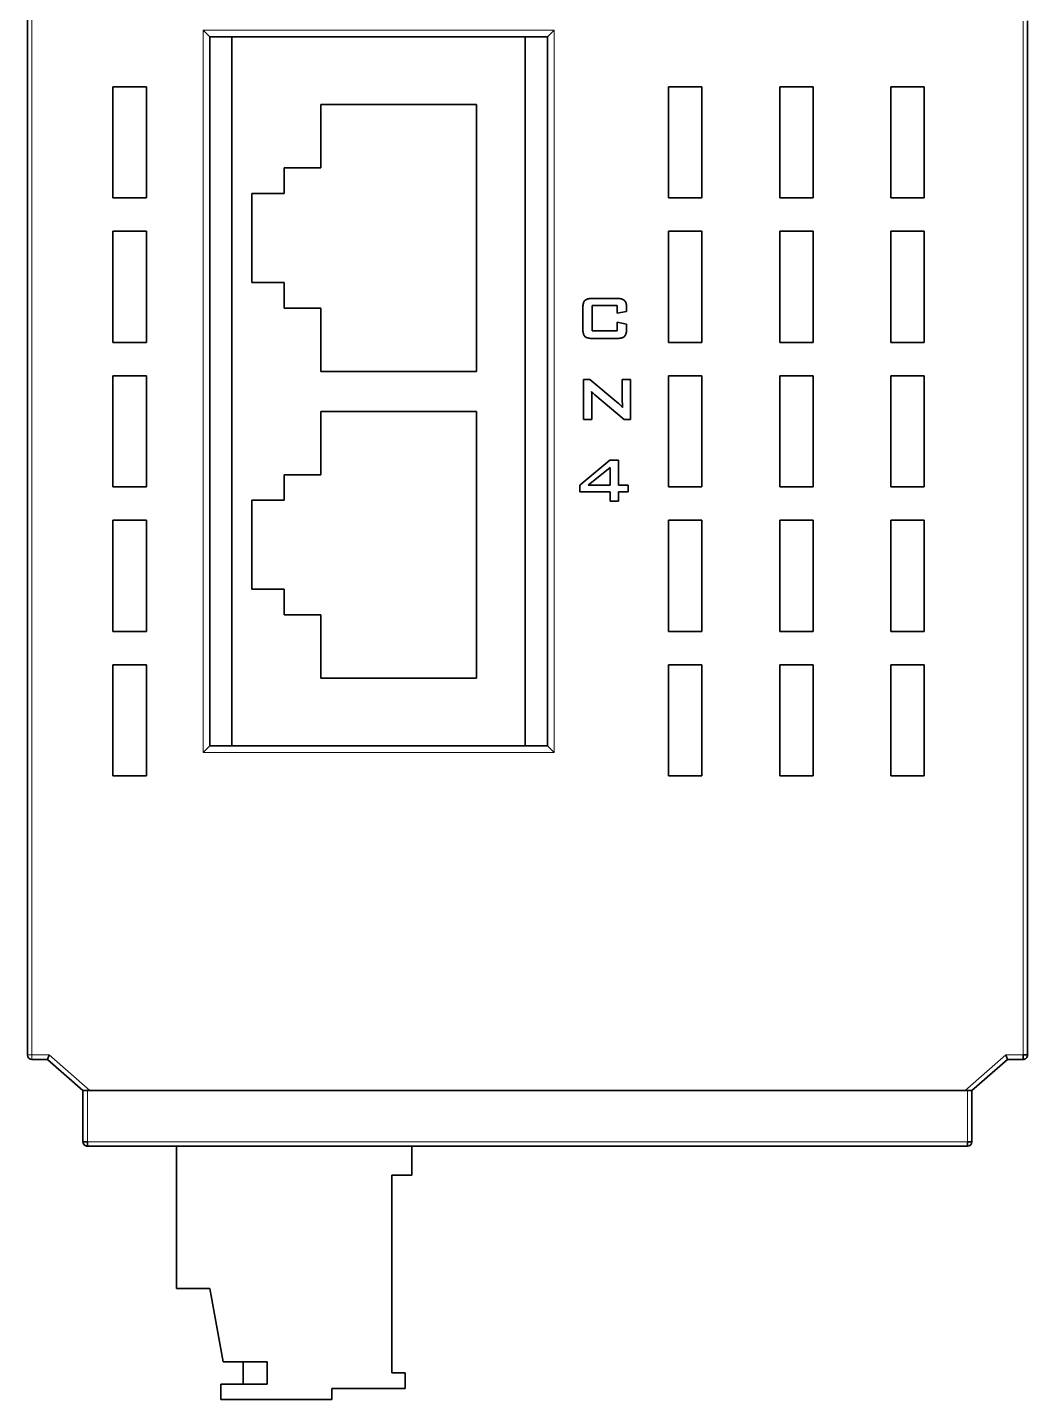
# Model space of a CAD drawing. Extents: x -45 to 645, y -160 to 467.
# Drawn here: x 187.3 to 232.3, y -160.1 to -98.4 of the extents above; entities that cross this region are included whole.
import ezdxf

# ---------------------------------------------------------------- set-up
doc = ezdxf.new("R2010")
doc.units = 0

msp = doc.modelspace()

# ---------------------------------------------------------------- linework, layer by layer
at = {"color": 7, "lineweight": 35}
for p, q in [((187.259, -144.593), (187.259, 10.968)), ((232.259, -144.593), (232.259, -98.083)), ((195.459, -130.693), (195.459, -98.793)), ((196.459, -98.793), (196.459, -130.693)), ((209.659, -98.793), (209.659, -130.693)), ((210.659, -98.793), (210.659, -130.693)), ((229.559, -146.193), (189.959, -146.193)), ((190.063, -146.193), (229.456, -146.193)), ((189.959, -148.693), (229.559, -148.693))]:
    msp.add_line(p, q, dxfattribs=at)
at = {"color": 7, "lineweight": 13}
for p, q in [((187.459, -144.593), (187.459, 10.966)), ((232.059, -144.593), (232.059, -98.086)), ((195.159, -130.993), (195.159, -98.493)), ((210.959, -98.493), (210.959, -130.993)), ((189.959, -148.493), (229.559, -148.493))]:
    msp.add_line(p, q, dxfattribs=at)
at = {"color": 7, "lineweight": 13, "ltscale": 0.395}
for p, q in [((195.159, -98.493), (210.959, -98.493)), ((210.959, -130.993), (195.159, -130.993))]:
    msp.add_line(p, q, dxfattribs=at)
at = {"color": 7, "lineweight": 35, "ltscale": 0.010607}
for p, q in [((195.459, -98.793), (195.159, -98.493)), ((210.659, -98.793), (210.959, -98.493)), ((195.159, -130.993), (195.459, -130.693)), ((210.659, -130.693), (210.959, -130.993))]:
    msp.add_line(p, q, dxfattribs=at)
at = {"color": 7, "lineweight": 35, "ltscale": 0.38}
for p, q in [((195.459, -98.793), (210.659, -98.793)), ((195.459, -130.693), (210.659, -130.693))]:
    msp.add_line(p, q, dxfattribs=at)
at = {"color": 7, "lineweight": 35, "ltscale": 0.125}
for p, q in [((191.109, -106.043), (191.109, -101.043)), ((192.609, -101.043), (192.609, -106.043)), ((216.109, -106.043), (216.109, -101.043)), ((217.609, -101.043), (217.609, -106.043)), ((221.109, -106.043), (221.109, -101.043)), ((222.609, -101.043), (222.609, -106.043)), ((226.109, -106.043), (226.109, -101.043)), ((227.609, -101.043), (227.609, -106.043)), ((191.109, -112.543), (191.109, -107.543)), ((192.609, -107.543), (192.609, -112.543)), ((216.109, -112.543), (216.109, -107.543)), ((217.609, -107.543), (217.609, -112.543)), ((221.109, -112.543), (221.109, -107.543)), ((222.609, -107.543), (222.609, -112.543)), ((226.109, -112.543), (226.109, -107.543)), ((227.609, -107.543), (227.609, -112.543)), ((191.109, -119.043), (191.109, -114.043)), ((192.609, -114.043), (192.609, -119.043)), ((216.109, -119.043), (216.109, -114.043)), ((217.609, -114.043), (217.609, -119.043)), ((221.109, -119.043), (221.109, -114.043)), ((222.609, -114.043), (222.609, -119.043)), ((226.109, -119.043), (226.109, -114.043)), ((227.609, -114.043), (227.609, -119.043)), ((191.109, -125.543), (191.109, -120.543)), ((192.609, -120.543), (192.609, -125.543)), ((216.109, -125.543), (216.109, -120.543)), ((217.609, -120.543), (217.609, -125.543)), ((221.109, -125.543), (221.109, -120.543)), ((222.609, -120.543), (222.609, -125.543)), ((226.109, -125.543), (226.109, -120.543)), ((227.609, -120.543), (227.609, -125.543)), ((191.109, -132.043), (191.109, -127.043)), ((192.609, -127.043), (192.609, -132.043)), ((216.109, -132.043), (216.109, -127.043)), ((217.609, -127.043), (217.609, -132.043)), ((221.109, -132.043), (221.109, -127.043)), ((222.609, -127.043), (222.609, -132.043)), ((226.109, -132.043), (226.109, -127.043)), ((227.609, -127.043), (227.609, -132.043)), ((200.959, -160.093), (195.959, -160.093))]:
    msp.add_line(p, q, dxfattribs=at)
at = {"color": 7, "lineweight": 35, "ltscale": 0.0375}
for p, q in [((191.109, -101.043), (192.609, -101.043)), ((216.109, -101.043), (217.609, -101.043)), ((221.109, -101.043), (222.609, -101.043)), ((226.109, -101.043), (227.609, -101.043)), ((192.609, -106.043), (191.109, -106.043)), ((217.609, -106.043), (216.109, -106.043)), ((222.609, -106.043), (221.109, -106.043)), ((227.609, -106.043), (226.109, -106.043)), ((191.109, -107.543), (192.609, -107.543)), ((216.109, -107.543), (217.609, -107.543)), ((221.109, -107.543), (222.609, -107.543)), ((226.109, -107.543), (227.609, -107.543)), ((192.609, -112.543), (191.109, -112.543)), ((217.609, -112.543), (216.109, -112.543)), ((222.609, -112.543), (221.109, -112.543)), ((227.609, -112.543), (226.109, -112.543)), ((191.109, -114.043), (192.609, -114.043)), ((216.109, -114.043), (217.609, -114.043)), ((221.109, -114.043), (222.609, -114.043)), ((226.109, -114.043), (227.609, -114.043)), ((192.609, -119.043), (191.109, -119.043)), ((217.609, -119.043), (216.109, -119.043)), ((222.609, -119.043), (221.109, -119.043)), ((227.609, -119.043), (226.109, -119.043)), ((191.109, -120.543), (192.609, -120.543)), ((216.109, -120.543), (217.609, -120.543)), ((221.109, -120.543), (222.609, -120.543)), ((226.109, -120.543), (227.609, -120.543)), ((192.609, -125.543), (191.109, -125.543)), ((217.609, -125.543), (216.109, -125.543)), ((222.609, -125.543), (221.109, -125.543)), ((227.609, -125.543), (226.109, -125.543)), ((191.109, -127.043), (192.609, -127.043)), ((216.109, -127.043), (217.609, -127.043)), ((221.109, -127.043), (222.609, -127.043)), ((226.109, -127.043), (227.609, -127.043)), ((192.609, -132.043), (191.109, -132.043)), ((217.609, -132.043), (216.109, -132.043)), ((222.609, -132.043), (221.109, -132.043)), ((227.609, -132.043), (226.109, -132.043)), ((195.459, -155.093), (193.959, -155.093))]:
    msp.add_line(p, q, dxfattribs=at)
at = {"color": 7, "lineweight": 35, "ltscale": 0.07125}
for p, q in [((200.459, -104.693), (200.459, -101.843)), ((200.459, -113.843), (200.459, -110.993)), ((200.459, -118.493), (200.459, -115.643)), ((200.459, -127.643), (200.459, -124.793))]:
    msp.add_line(p, q, dxfattribs=at)
at = {"color": 7, "lineweight": 35, "ltscale": 0.175}
for p, q in [((200.459, -101.843), (207.459, -101.843)), ((207.459, -113.843), (200.459, -113.843)), ((200.459, -115.643), (207.459, -115.643)), ((207.459, -127.643), (200.459, -127.643))]:
    msp.add_line(p, q, dxfattribs=at)
at = {"color": 7, "lineweight": 35, "ltscale": 0.3}
for p, q in [((207.459, -101.843), (207.459, -113.843)), ((207.459, -115.643), (207.459, -127.643))]:
    msp.add_line(p, q, dxfattribs=at)
at = {"color": 7, "lineweight": 35, "ltscale": 0.02875}
for p, q in [((198.809, -105.843), (198.809, -104.693)), ((198.809, -110.993), (198.809, -109.843)), ((198.809, -119.643), (198.809, -118.493)), ((198.809, -124.793), (198.809, -123.643))]:
    msp.add_line(p, q, dxfattribs=at)
at = {"color": 7, "lineweight": 35, "ltscale": 0.04125}
for p, q in [((198.809, -104.693), (200.459, -104.693)), ((200.459, -110.993), (198.809, -110.993)), ((198.809, -118.493), (200.459, -118.493)), ((200.459, -124.793), (198.809, -124.793))]:
    msp.add_line(p, q, dxfattribs=at)
at = {"color": 7, "lineweight": 35, "ltscale": 0.1}
for p, q in [((197.359, -109.843), (197.359, -105.843)), ((197.359, -123.643), (197.359, -119.643))]:
    msp.add_line(p, q, dxfattribs=at)
at = {"color": 7, "lineweight": 35, "ltscale": 0.03625}
for p, q in [((197.359, -105.843), (198.809, -105.843)), ((198.809, -109.843), (197.359, -109.843)), ((197.359, -119.643), (198.809, -119.643)), ((198.809, -123.643), (197.359, -123.643))]:
    msp.add_line(p, q, dxfattribs=at)
at = {"color": 7, "lineweight": 35, "ltscale": 0.001188}
for p, q in [((212.249, -110.987), (212.25, -110.939)), ((214.215, -110.939), (214.216, -110.987))]:
    msp.add_line(p, q, dxfattribs=at)
at = {"color": 7, "lineweight": 35, "ltscale": 0.023713}
msp.add_line((212.249, -111.935), (212.249, -110.987), dxfattribs=at)
at = {"color": 7, "lineweight": 35, "ltscale": 0.001112}
for p, q in [((212.25, -110.939), (212.253, -110.895)), ((214.212, -110.895), (214.215, -110.939))]:
    msp.add_line(p, q, dxfattribs=at)
at = {"color": 7, "lineweight": 35, "ltscale": 0.001039}
for p, q in [((212.253, -110.895), (212.258, -110.854)), ((214.208, -110.854), (214.212, -110.895))]:
    msp.add_line(p, q, dxfattribs=at)
at = {"color": 7, "lineweight": 35, "ltscale": 0.000968}
for p, q in [((212.258, -110.854), (212.264, -110.816)), ((214.201, -110.816), (214.208, -110.854))]:
    msp.add_line(p, q, dxfattribs=at)
at = {"color": 7, "lineweight": 35, "ltscale": 0.000902}
for p, q in [((212.264, -110.816), (212.272, -110.78)), ((214.193, -110.78), (214.201, -110.816))]:
    msp.add_line(p, q, dxfattribs=at)
at = {"color": 7, "lineweight": 35, "ltscale": 0.000839}
msp.add_line((212.272, -110.78), (212.282, -110.748), dxfattribs=at)
at = {"color": 7, "lineweight": 35, "ltscale": 0.000782}
for p, q in [((212.282, -110.748), (212.294, -110.72)), ((212.294, -112.204), (212.282, -112.175))]:
    msp.add_line(p, q, dxfattribs=at)
at = {"color": 7, "lineweight": 35, "ltscale": 0.000731}
msp.add_line((212.294, -110.72), (212.308, -110.694), dxfattribs=at)
at = {"color": 7, "lineweight": 35, "ltscale": 0.000689}
for p, q in [((212.308, -110.694), (212.324, -110.671)), ((214.157, -112.23), (214.141, -112.252))]:
    msp.add_line(p, q, dxfattribs=at)
at = {"color": 7, "lineweight": 35, "ltscale": 0.000656}
msp.add_line((212.324, -110.671), (212.341, -110.651), dxfattribs=at)
at = {"color": 7, "lineweight": 35, "ltscale": 0.000661}
msp.add_line((212.341, -110.651), (212.361, -110.634), dxfattribs=at)
at = {"color": 7, "lineweight": 35, "ltscale": 0.000702}
for p, q in [((212.361, -110.634), (212.385, -110.619)), ((214.103, -112.289), (214.08, -112.304))]:
    msp.add_line(p, q, dxfattribs=at)
at = {"color": 7, "lineweight": 35, "ltscale": 0.000753}
for p, q in [((212.385, -110.619), (212.412, -110.605)), ((214.08, -112.304), (214.053, -112.317))]:
    msp.add_line(p, q, dxfattribs=at)
at = {"color": 7, "lineweight": 35, "ltscale": 0.000813}
msp.add_line((212.412, -110.605), (212.442, -110.594), dxfattribs=at)
at = {"color": 7, "lineweight": 35, "ltscale": 0.000879}
msp.add_line((212.442, -110.594), (212.476, -110.584), dxfattribs=at)
at = {"color": 7, "lineweight": 35, "ltscale": 0.00095}
msp.add_line((212.476, -110.584), (212.513, -110.576), dxfattribs=at)
at = {"color": 7, "lineweight": 35, "ltscale": 0.001025}
for p, q in [((212.513, -110.576), (212.553, -110.569)), ((212.553, -112.353), (212.513, -112.347))]:
    msp.add_line(p, q, dxfattribs=at)
at = {"color": 7, "lineweight": 35, "ltscale": 0.001104}
for p, q in [((212.553, -110.569), (212.597, -110.565)), ((212.597, -112.358), (212.553, -112.353))]:
    msp.add_line(p, q, dxfattribs=at)
at = {"color": 7, "lineweight": 35, "ltscale": 0.001185}
for p, q in [((212.597, -110.565), (212.645, -110.562)), ((212.645, -112.36), (212.597, -112.358))]:
    msp.add_line(p, q, dxfattribs=at)
at = {"color": 7, "lineweight": 35, "ltscale": 0.001269}
for p, q in [((212.645, -110.562), (212.695, -110.561)), ((212.695, -112.361), (212.645, -112.36))]:
    msp.add_line(p, q, dxfattribs=at)
at = {"color": 7, "lineweight": 35, "ltscale": 0.028482}
msp.add_line((212.668, -110.883), (212.668, -112.022), dxfattribs=at)
at = {"color": 7, "lineweight": 35, "ltscale": 0.028226}
for p, q in [((213.797, -110.883), (212.668, -110.883)), ((212.668, -112.022), (213.797, -112.022))]:
    msp.add_line(p, q, dxfattribs=at)
at = {"color": 7, "lineweight": 35, "ltscale": 0.026864}
for p, q in [((212.695, -110.561), (213.77, -110.561)), ((213.77, -112.361), (212.695, -112.361))]:
    msp.add_line(p, q, dxfattribs=at)
at = {"color": 7, "lineweight": 35, "ltscale": 0.001261}
for p, q in [((213.77, -110.561), (213.82, -110.562)), ((213.82, -112.36), (213.77, -112.361))]:
    msp.add_line(p, q, dxfattribs=at)
at = {"color": 7, "lineweight": 35, "ltscale": 0.008515}
msp.add_line((213.797, -111.224), (213.797, -110.883), dxfattribs=at)
at = {"color": 7, "lineweight": 35, "ltscale": 0.001179}
for p, q in [((213.82, -110.562), (213.867, -110.565)), ((213.867, -112.358), (213.82, -112.36))]:
    msp.add_line(p, q, dxfattribs=at)
at = {"color": 7, "lineweight": 35, "ltscale": 0.001099}
for p, q in [((213.867, -110.565), (213.911, -110.569)), ((213.911, -112.353), (213.867, -112.358))]:
    msp.add_line(p, q, dxfattribs=at)
at = {"color": 7, "lineweight": 35, "ltscale": 0.001022}
msp.add_line((213.911, -110.569), (213.952, -110.576), dxfattribs=at)
at = {"color": 7, "lineweight": 35, "ltscale": 0.000947}
for p, q in [((213.952, -110.576), (213.989, -110.584)), ((213.989, -112.339), (213.952, -112.347))]:
    msp.add_line(p, q, dxfattribs=at)
at = {"color": 7, "lineweight": 35, "ltscale": 0.000877}
for p, q in [((213.989, -110.584), (214.022, -110.594)), ((214.022, -112.329), (213.989, -112.339))]:
    msp.add_line(p, q, dxfattribs=at)
at = {"color": 7, "lineweight": 35, "ltscale": 0.000812}
for p, q in [((214.022, -110.594), (214.053, -110.605)), ((212.442, -112.329), (212.412, -112.317))]:
    msp.add_line(p, q, dxfattribs=at)
at = {"color": 7, "lineweight": 35, "ltscale": 0.000754}
msp.add_line((214.053, -110.605), (214.08, -110.619), dxfattribs=at)
at = {"color": 7, "lineweight": 35, "ltscale": 0.000704}
msp.add_line((214.08, -110.619), (214.103, -110.634), dxfattribs=at)
at = {"color": 7, "lineweight": 35, "ltscale": 0.000663}
msp.add_line((214.103, -110.634), (214.123, -110.651), dxfattribs=at)
at = {"color": 7, "lineweight": 35, "ltscale": 0.000659}
msp.add_line((214.123, -110.651), (214.141, -110.671), dxfattribs=at)
at = {"color": 7, "lineweight": 35, "ltscale": 0.000691}
msp.add_line((214.141, -110.671), (214.157, -110.694), dxfattribs=at)
at = {"color": 7, "lineweight": 35, "ltscale": 0.000733}
msp.add_line((214.157, -110.694), (214.171, -110.72), dxfattribs=at)
at = {"color": 7, "lineweight": 35, "ltscale": 0.000783}
for p, q in [((214.171, -110.72), (214.183, -110.748)), ((214.183, -112.175), (214.171, -112.204))]:
    msp.add_line(p, q, dxfattribs=at)
at = {"color": 7, "lineweight": 35, "ltscale": 0.00084}
for p, q in [((214.183, -110.748), (214.193, -110.78)), ((212.282, -112.175), (212.272, -112.143))]:
    msp.add_line(p, q, dxfattribs=at)
at = {"color": 7, "lineweight": 35, "ltscale": 0.004257}
msp.add_line((214.216, -110.987), (214.216, -111.157), dxfattribs=at)
at = {"color": 7, "lineweight": 35, "ltscale": 0.010604}
msp.add_line((214.216, -111.157), (213.797, -111.224), dxfattribs=at)
at = {"color": 7, "lineweight": 35, "ltscale": 0.010696}
msp.add_line((213.797, -111.636), (214.216, -111.723), dxfattribs=at)
at = {"color": 7, "lineweight": 35, "ltscale": 0.009664}
msp.add_line((213.797, -112.022), (213.797, -111.636), dxfattribs=at)
at = {"color": 7, "lineweight": 35, "ltscale": 0.001196}
for p, q in [((212.25, -111.983), (212.249, -111.935)), ((214.216, -111.935), (214.215, -111.983))]:
    msp.add_line(p, q, dxfattribs=at)
at = {"color": 7, "lineweight": 35, "ltscale": 0.001119}
for p, q in [((212.253, -112.028), (212.25, -111.983)), ((214.215, -111.983), (214.212, -112.028))]:
    msp.add_line(p, q, dxfattribs=at)
at = {"color": 7, "lineweight": 35, "ltscale": 0.001044}
for p, q in [((212.258, -112.069), (212.253, -112.028)), ((214.212, -112.028), (214.208, -112.069))]:
    msp.add_line(p, q, dxfattribs=at)
at = {"color": 7, "lineweight": 35, "ltscale": 0.000972}
msp.add_line((212.264, -112.108), (212.258, -112.069), dxfattribs=at)
at = {"color": 7, "lineweight": 35, "ltscale": 0.000904}
msp.add_line((212.272, -112.143), (212.264, -112.108), dxfattribs=at)
at = {"color": 7, "lineweight": 35, "ltscale": 0.00073}
msp.add_line((212.308, -112.23), (212.294, -112.204), dxfattribs=at)
at = {"color": 7, "lineweight": 35, "ltscale": 0.000687}
msp.add_line((212.324, -112.252), (212.308, -112.23), dxfattribs=at)
at = {"color": 7, "lineweight": 35, "ltscale": 0.000653}
msp.add_line((212.341, -112.272), (212.324, -112.252), dxfattribs=at)
at = {"color": 7, "lineweight": 35, "ltscale": 0.000658}
msp.add_line((212.361, -112.289), (212.341, -112.272), dxfattribs=at)
at = {"color": 7, "lineweight": 35, "ltscale": 0.0007}
msp.add_line((212.385, -112.304), (212.361, -112.289), dxfattribs=at)
at = {"color": 7, "lineweight": 35, "ltscale": 0.000751}
msp.add_line((212.412, -112.317), (212.385, -112.304), dxfattribs=at)
at = {"color": 7, "lineweight": 35, "ltscale": 0.000878}
msp.add_line((212.476, -112.339), (212.442, -112.329), dxfattribs=at)
at = {"color": 7, "lineweight": 35, "ltscale": 0.000811}
msp.add_line((214.053, -112.317), (214.022, -112.329), dxfattribs=at)
at = {"color": 7, "lineweight": 35, "ltscale": 0.00066}
msp.add_line((214.123, -112.272), (214.103, -112.289), dxfattribs=at)
at = {"color": 7, "lineweight": 35, "ltscale": 0.000657}
msp.add_line((214.141, -112.252), (214.123, -112.272), dxfattribs=at)
at = {"color": 7, "lineweight": 35, "ltscale": 0.000732}
msp.add_line((214.171, -112.204), (214.157, -112.23), dxfattribs=at)
at = {"color": 7, "lineweight": 35, "ltscale": 0.000841}
msp.add_line((214.193, -112.143), (214.183, -112.175), dxfattribs=at)
at = {"color": 7, "lineweight": 35, "ltscale": 0.000905}
msp.add_line((214.201, -112.108), (214.193, -112.143), dxfattribs=at)
at = {"color": 7, "lineweight": 35, "ltscale": 0.000973}
msp.add_line((214.208, -112.069), (214.201, -112.108), dxfattribs=at)
at = {"color": 7, "lineweight": 35, "ltscale": 0.005322}
msp.add_line((214.216, -111.723), (214.216, -111.935), dxfattribs=at)
at = {"color": 7, "lineweight": 35, "ltscale": 0.000949}
msp.add_line((212.513, -112.347), (212.476, -112.339), dxfattribs=at)
at = {"color": 7, "lineweight": 35, "ltscale": 0.001021}
msp.add_line((213.952, -112.347), (213.911, -112.353), dxfattribs=at)
at = {"color": 7, "lineweight": 35, "ltscale": 0.007153}
msp.add_line((212.283, -114.212), (212.569, -114.212), dxfattribs=at)
at = {"color": 7, "lineweight": 35, "ltscale": 0.045}
for p, q in [((212.283, -116.012), (212.283, -114.212)), ((214.4, -114.212), (214.4, -116.012))]:
    msp.add_line(p, q, dxfattribs=at)
at = {"color": 7, "lineweight": 35, "ltscale": 0.041313}
msp.add_line((212.569, -114.212), (213.836, -115.273), dxfattribs=at)
at = {"color": 7, "lineweight": 35, "ltscale": 0.000417}
msp.add_line((212.643, -114.754), (212.644, -114.77), dxfattribs=at)
at = {"color": 7, "lineweight": 35, "ltscale": 0.000236}
msp.add_line((212.649, -114.761), (212.643, -114.754), dxfattribs=at)
at = {"color": 7, "lineweight": 35, "ltscale": 0.000412}
msp.add_line((212.644, -114.77), (212.646, -114.787), dxfattribs=at)
at = {"color": 7, "lineweight": 35, "ltscale": 0.000407}
msp.add_line((212.646, -114.787), (212.647, -114.803), dxfattribs=at)
at = {"color": 7, "lineweight": 35, "ltscale": 0.000237}
msp.add_line((212.655, -114.768), (212.649, -114.761), dxfattribs=at)
at = {"color": 7, "lineweight": 35, "ltscale": 0.000238}
msp.add_line((212.661, -114.775), (212.655, -114.768), dxfattribs=at)
at = {"color": 7, "lineweight": 35, "ltscale": 0.000239}
msp.add_line((212.668, -114.782), (212.661, -114.775), dxfattribs=at)
at = {"color": 7, "lineweight": 35, "ltscale": 0.00024}
msp.add_line((212.675, -114.789), (212.668, -114.782), dxfattribs=at)
at = {"color": 7, "lineweight": 35, "ltscale": 0.000242}
msp.add_line((212.681, -114.796), (212.675, -114.789), dxfattribs=at)
at = {"color": 7, "lineweight": 35, "ltscale": 0.000243}
msp.add_line((212.688, -114.803), (212.681, -114.796), dxfattribs=at)
at = {"color": 7, "lineweight": 35, "ltscale": 0.009409}
for p, q in [((214.024, -114.212), (214.4, -114.212)), ((212.66, -116.012), (212.283, -116.012))]:
    msp.add_line(p, q, dxfattribs=at)
at = {"color": 7, "lineweight": 35, "ltscale": 0.023628}
msp.add_line((214.024, -115.157), (214.024, -114.212), dxfattribs=at)
at = {"color": 7, "lineweight": 35, "ltscale": 0.000402}
msp.add_line((212.647, -114.803), (212.649, -114.819), dxfattribs=at)
at = {"color": 7, "lineweight": 35, "ltscale": 0.000398}
for p, q in [((212.649, -114.819), (212.65, -114.835)), ((213.862, -115.294), (213.874, -115.304))]:
    msp.add_line(p, q, dxfattribs=at)
at = {"color": 7, "lineweight": 35, "ltscale": 0.000393}
msp.add_line((212.65, -114.835), (212.651, -114.851), dxfattribs=at)
at = {"color": 7, "lineweight": 35, "ltscale": 0.000388}
msp.add_line((212.651, -114.851), (212.652, -114.866), dxfattribs=at)
at = {"color": 7, "lineweight": 35, "ltscale": 0.000383}
for p, q in [((212.652, -114.866), (212.654, -114.881)), ((213.886, -115.314), (213.897, -115.324))]:
    msp.add_line(p, q, dxfattribs=at)
at = {"color": 7, "lineweight": 35, "ltscale": 0.000378}
msp.add_line((212.654, -114.881), (212.655, -114.896), dxfattribs=at)
at = {"color": 7, "lineweight": 35, "ltscale": 0.000373}
msp.add_line((212.655, -114.896), (212.655, -114.911), dxfattribs=at)
at = {"color": 7, "lineweight": 35, "ltscale": 0.000366}
msp.add_line((212.655, -114.911), (212.656, -114.926), dxfattribs=at)
at = {"color": 7, "lineweight": 35, "ltscale": 0.000356}
msp.add_line((212.656, -114.926), (212.657, -114.94), dxfattribs=at)
at = {"color": 7, "lineweight": 35, "ltscale": 0.000346}
msp.add_line((212.657, -114.94), (212.658, -114.954), dxfattribs=at)
at = {"color": 7, "lineweight": 35, "ltscale": 0.000337}
for p, q in [((212.658, -114.954), (212.658, -114.967)), ((213.96, -115.382), (213.97, -115.392))]:
    msp.add_line(p, q, dxfattribs=at)
at = {"color": 7, "lineweight": 35, "ltscale": 0.000327}
for p, q in [((212.658, -114.967), (212.659, -114.98)), ((214.007, -115.43), (214.015, -115.44))]:
    msp.add_line(p, q, dxfattribs=at)
at = {"color": 7, "lineweight": 35, "ltscale": 0.000317}
msp.add_line((212.659, -114.98), (212.659, -114.993), dxfattribs=at)
at = {"color": 7, "lineweight": 35, "ltscale": 0.000307}
msp.add_line((212.659, -114.993), (212.659, -115.005), dxfattribs=at)
at = {"color": 7, "lineweight": 35, "ltscale": 0.000297}
msp.add_line((212.659, -115.005), (212.66, -115.017), dxfattribs=at)
at = {"color": 7, "lineweight": 35, "ltscale": 0.000287}
for p, q in [((212.66, -115.017), (212.66, -115.029)), ((212.756, -114.868), (212.748, -114.86))]:
    msp.add_line(p, q, dxfattribs=at)
at = {"color": 7, "lineweight": 35, "ltscale": 0.000277}
msp.add_line((212.66, -115.029), (212.66, -115.04), dxfattribs=at)
at = {"color": 7, "lineweight": 35, "ltscale": 0.024309}
msp.add_line((212.66, -115.04), (212.66, -116.012), dxfattribs=at)
at = {"color": 7, "lineweight": 35, "ltscale": 0.000244}
msp.add_line((212.695, -114.81), (212.688, -114.803), dxfattribs=at)
at = {"color": 7, "lineweight": 35, "ltscale": 0.000245}
msp.add_line((212.702, -114.817), (212.695, -114.81), dxfattribs=at)
at = {"color": 7, "lineweight": 35, "ltscale": 0.000246}
msp.add_line((212.709, -114.824), (212.702, -114.817), dxfattribs=at)
at = {"color": 7, "lineweight": 35, "ltscale": 0.000251}
msp.add_line((212.716, -114.831), (212.709, -114.824), dxfattribs=at)
at = {"color": 7, "lineweight": 35, "ltscale": 0.000258}
msp.add_line((212.724, -114.838), (212.716, -114.831), dxfattribs=at)
at = {"color": 7, "lineweight": 35, "ltscale": 0.000265}
for p, q in [((212.732, -114.845), (212.724, -114.838)), ((214.025, -115.219), (214.025, -115.209))]:
    msp.add_line(p, q, dxfattribs=at)
at = {"color": 7, "lineweight": 35, "ltscale": 0.000272}
msp.add_line((212.74, -114.852), (212.732, -114.845), dxfattribs=at)
at = {"color": 7, "lineweight": 35, "ltscale": 0.00028}
msp.add_line((212.748, -114.86), (212.74, -114.852), dxfattribs=at)
at = {"color": 7, "lineweight": 35, "ltscale": 0.000294}
for p, q in [((212.765, -114.875), (212.756, -114.868)), ((214.026, -115.242), (214.026, -115.23))]:
    msp.add_line(p, q, dxfattribs=at)
at = {"color": 7, "lineweight": 35, "ltscale": 0.000302}
msp.add_line((212.774, -114.884), (212.765, -114.875), dxfattribs=at)
at = {"color": 7, "lineweight": 35, "ltscale": 0.000308}
for p, q in [((212.783, -114.892), (212.774, -114.884)), ((214.027, -115.254), (214.026, -115.242))]:
    msp.add_line(p, q, dxfattribs=at)
at = {"color": 7, "lineweight": 35, "ltscale": 0.000316}
msp.add_line((212.793, -114.9), (212.783, -114.892), dxfattribs=at)
at = {"color": 7, "lineweight": 35, "ltscale": 0.043177}
msp.add_line((214.114, -116.012), (212.793, -114.9), dxfattribs=at)
at = {"color": 7, "lineweight": 35, "ltscale": 0.000414}
msp.add_line((213.836, -115.273), (213.849, -115.284), dxfattribs=at)
at = {"color": 7, "lineweight": 35, "ltscale": 0.000406}
msp.add_line((213.849, -115.284), (213.862, -115.294), dxfattribs=at)
at = {"color": 7, "lineweight": 35, "ltscale": 0.00039}
msp.add_line((213.874, -115.304), (213.886, -115.314), dxfattribs=at)
at = {"color": 7, "lineweight": 35, "ltscale": 0.000375}
msp.add_line((213.897, -115.324), (213.909, -115.334), dxfattribs=at)
at = {"color": 7, "lineweight": 35, "ltscale": 0.000367}
msp.add_line((213.909, -115.334), (213.919, -115.344), dxfattribs=at)
at = {"color": 7, "lineweight": 35, "ltscale": 0.000359}
msp.add_line((213.919, -115.344), (213.93, -115.354), dxfattribs=at)
at = {"color": 7, "lineweight": 35, "ltscale": 0.000352}
msp.add_line((213.93, -115.354), (213.94, -115.363), dxfattribs=at)
at = {"color": 7, "lineweight": 35, "ltscale": 0.000344}
msp.add_line((213.94, -115.363), (213.951, -115.373), dxfattribs=at)
at = {"color": 7, "lineweight": 35, "ltscale": 0.000339}
msp.add_line((213.951, -115.373), (213.96, -115.382), dxfattribs=at)
at = {"color": 7, "lineweight": 35, "ltscale": 0.000335}
msp.add_line((213.97, -115.392), (213.979, -115.401), dxfattribs=at)
at = {"color": 7, "lineweight": 35, "ltscale": 0.000333}
msp.add_line((213.979, -115.401), (213.989, -115.411), dxfattribs=at)
at = {"color": 7, "lineweight": 35, "ltscale": 0.000331}
msp.add_line((213.989, -115.411), (213.998, -115.42), dxfattribs=at)
at = {"color": 7, "lineweight": 35, "ltscale": 0.000178}
msp.add_line((214.024, -115.164), (214.024, -115.157), dxfattribs=at)
at = {"color": 7, "lineweight": 35, "ltscale": 0.000192}
msp.add_line((214.024, -115.172), (214.024, -115.164), dxfattribs=at)
at = {"color": 7, "lineweight": 35, "ltscale": 0.000206}
msp.add_line((214.024, -115.18), (214.024, -115.172), dxfattribs=at)
at = {"color": 7, "lineweight": 35, "ltscale": 0.000221}
msp.add_line((214.024, -115.189), (214.024, -115.18), dxfattribs=at)
at = {"color": 7, "lineweight": 35, "ltscale": 0.000235}
msp.add_line((214.025, -115.199), (214.024, -115.189), dxfattribs=at)
at = {"color": 7, "lineweight": 35, "ltscale": 0.00025}
msp.add_line((214.025, -115.209), (214.025, -115.199), dxfattribs=at)
at = {"color": 7, "lineweight": 35, "ltscale": 0.000279}
msp.add_line((214.026, -115.23), (214.025, -115.219), dxfattribs=at)
at = {"color": 7, "lineweight": 35, "ltscale": 0.000338}
msp.add_line((214.028, -115.268), (214.027, -115.254), dxfattribs=at)
at = {"color": 7, "lineweight": 35, "ltscale": 0.000382}
msp.add_line((214.029, -115.283), (214.028, -115.268), dxfattribs=at)
at = {"color": 7, "lineweight": 35, "ltscale": 0.000426}
msp.add_line((214.03, -115.3), (214.029, -115.283), dxfattribs=at)
at = {"color": 7, "lineweight": 35, "ltscale": 0.000471}
msp.add_line((214.031, -115.319), (214.03, -115.3), dxfattribs=at)
at = {"color": 7, "lineweight": 35, "ltscale": 0.000515}
msp.add_line((214.032, -115.34), (214.031, -115.319), dxfattribs=at)
at = {"color": 7, "lineweight": 35, "ltscale": 0.00056}
msp.add_line((214.034, -115.362), (214.032, -115.34), dxfattribs=at)
at = {"color": 7, "lineweight": 35, "ltscale": 0.000604}
msp.add_line((214.035, -115.386), (214.034, -115.362), dxfattribs=at)
at = {"color": 7, "lineweight": 35, "ltscale": 0.000649}
msp.add_line((214.037, -115.412), (214.035, -115.386), dxfattribs=at)
at = {"color": 7, "lineweight": 35, "ltscale": 0.000693}
msp.add_line((214.039, -115.44), (214.037, -115.412), dxfattribs=at)
at = {"color": 7, "lineweight": 35, "ltscale": 0.000329}
msp.add_line((213.998, -115.42), (214.007, -115.43), dxfattribs=at)
at = {"color": 7, "lineweight": 35, "ltscale": 0.000325}
msp.add_line((214.015, -115.44), (214.024, -115.449), dxfattribs=at)
at = {"color": 7, "lineweight": 35, "ltscale": 0.000323}
msp.add_line((214.024, -115.449), (214.033, -115.459), dxfattribs=at)
at = {"color": 7, "lineweight": 35, "ltscale": 0.000321}
msp.add_line((214.033, -115.459), (214.041, -115.469), dxfattribs=at)
at = {"color": 7, "lineweight": 35, "ltscale": 0.000737}
msp.add_line((214.041, -115.469), (214.039, -115.44), dxfattribs=at)
at = {"color": 7, "lineweight": 35, "ltscale": 0.007152}
msp.add_line((214.4, -116.012), (214.114, -116.012), dxfattribs=at)
at = {"color": 7, "lineweight": 35, "ltscale": 0.043864}
msp.add_line((212.11, -118.965), (213.458, -117.843), dxfattribs=at)
at = {"color": 7, "lineweight": 35, "ltscale": 0.009877}
msp.add_line((213.458, -117.843), (213.853, -117.843), dxfattribs=at)
at = {"color": 7, "lineweight": 35, "ltscale": 0.028056}
msp.add_line((213.853, -117.843), (213.853, -118.965), dxfattribs=at)
at = {"color": 7, "lineweight": 35, "ltscale": 0.031797}
msp.add_line((213.474, -118.16), (212.489, -118.965), dxfattribs=at)
at = {"color": 7, "lineweight": 35, "ltscale": 0.020137}
msp.add_line((213.474, -118.965), (213.474, -118.16), dxfattribs=at)
at = {"color": 7, "lineweight": 35, "ltscale": 0.007536}
for p, q in [((212.11, -119.267), (212.11, -118.965)), ((214.289, -118.965), (214.289, -119.267))]:
    msp.add_line(p, q, dxfattribs=at)
at = {"color": 7, "lineweight": 35, "ltscale": 0.024607}
msp.add_line((212.489, -118.965), (213.474, -118.965), dxfattribs=at)
at = {"color": 7, "lineweight": 35, "ltscale": 0.010899}
for p, q in [((213.853, -118.965), (214.289, -118.965)), ((214.289, -119.267), (213.853, -119.267))]:
    msp.add_line(p, q, dxfattribs=at)
at = {"color": 7, "lineweight": 35, "ltscale": 0.034101}
msp.add_line((213.474, -119.267), (212.11, -119.267), dxfattribs=at)
at = {"color": 7, "lineweight": 35, "ltscale": 0.010431}
for p, q in [((213.474, -119.684), (213.474, -119.267)), ((213.853, -119.267), (213.853, -119.684))]:
    msp.add_line(p, q, dxfattribs=at)
at = {"color": 7, "lineweight": 35, "ltscale": 0.009494}
msp.add_line((213.853, -119.684), (213.474, -119.684), dxfattribs=at)
at = {"color": 7, "lineweight": 13, "ltscale": 0.005}
for p in [(187.259, -144.593), (187.459, -144.793)]:
    msp.add_line(p, (187.459, -144.593), dxfattribs=at)
at = {"color": 7, "lineweight": 13, "ltscale": 0.019379}
for p, q in [((187.459, -144.593), (188.234, -144.593)), ((231.284, -144.593), (232.059, -144.593))]:
    msp.add_line(p, q, dxfattribs=at)
at = {"color": 7, "lineweight": 35, "ltscale": 0.0175}
for p, q in [((188.159, -144.793), (187.459, -144.793)), ((231.359, -144.793), (232.059, -144.793)), ((204.259, -158.893), (204.259, -159.593)), ((195.959, -160.093), (195.959, -159.393))]:
    msp.add_line(p, q, dxfattribs=at)
at = {"color": 7, "lineweight": 35, "ltscale": 0.005341}
for p, q in [((188.234, -144.593), (188.159, -144.793)), ((231.359, -144.793), (231.284, -144.593))]:
    msp.add_line(p, q, dxfattribs=at)
at = {"color": 7, "lineweight": 35, "ltscale": 0.053151}
for p, q in [((189.759, -146.193), (188.159, -144.793)), ((229.759, -146.193), (231.359, -144.793))]:
    msp.add_line(p, q, dxfattribs=at)
at = {"color": 7, "lineweight": 13, "ltscale": 0.060743}
for p, q in [((188.234, -144.593), (190.063, -146.193)), ((229.456, -146.193), (231.284, -144.593))]:
    msp.add_line(p, q, dxfattribs=at)
at = {"color": 7, "lineweight": 35, "ltscale": 0.004995}
msp.add_line((232.059, -144.593), (232.259, -144.592), dxfattribs=at)
at = {"color": 7, "lineweight": 35, "ltscale": 0.005}
for p, q in [((232.059, -144.793), (232.059, -144.593)), ((189.759, -146.193), (189.959, -146.193)), ((229.559, -146.193), (229.759, -146.193)), ((189.759, -148.493), (189.959, -148.493)), ((189.959, -148.693), (189.959, -148.493)), ((229.559, -148.493), (229.759, -148.493)), ((229.559, -148.693), (229.559, -148.493))]:
    msp.add_line(p, q, dxfattribs=at)
at = {"color": 7, "lineweight": 35, "ltscale": 0.0575}
for p, q in [((189.759, -146.193), (189.759, -148.493)), ((229.759, -146.193), (229.759, -148.493))]:
    msp.add_line(p, q, dxfattribs=at)
at = {"color": 7, "lineweight": 35, "ltscale": 0.007593}
msp.add_line((189.759, -146.193), (190.063, -146.193), dxfattribs=at)
at = {"color": 7, "lineweight": 13, "ltscale": 0.0575}
for p, q in [((189.959, -146.193), (189.959, -148.493)), ((229.559, -146.193), (229.559, -148.493))]:
    msp.add_line(p, q, dxfattribs=at)
at = {"color": 7, "lineweight": 35, "ltscale": 0.005079}
msp.add_line((229.759, -146.193), (229.556, -146.193), dxfattribs=at)
at = {"color": 7, "lineweight": 35, "ltscale": 0.160001}
msp.add_line((193.959, -155.093), (193.959, -148.692), dxfattribs=at)
at = {"color": 7, "lineweight": 35, "ltscale": 0.032501}
msp.add_line((204.559, -148.692), (204.559, -149.993), dxfattribs=at)
at = {"color": 7, "lineweight": 35, "ltscale": 0.2225}
msp.add_line((203.659, -149.993), (203.659, -158.893), dxfattribs=at)
at = {"color": 7, "lineweight": 35, "ltscale": 0.0225}
msp.add_line((204.559, -149.993), (203.659, -149.993), dxfattribs=at)
at = {"color": 7, "lineweight": 35, "ltscale": 0.083853}
msp.add_line((196.059, -158.393), (195.459, -155.093), dxfattribs=at)
at = {"color": 7, "lineweight": 35, "ltscale": 0.049774}
msp.add_line((198.05, -158.393), (196.059, -158.393), dxfattribs=at)
at = {"color": 7, "lineweight": 35, "ltscale": 0.025}
for p, q in [((196.959, -158.393), (196.959, -159.393)), ((196.959, -158.393), (196.959, -159.393)), ((196.959, -158.393), (196.959, -159.393)), ((196.959, -158.393), (196.959, -159.393)), ((196.959, -158.393), (196.959, -159.393)), ((196.959, -158.393), (196.959, -159.393)), ((196.959, -158.393), (196.959, -159.393)), ((196.959, -158.393), (196.959, -159.393)), ((196.959, -158.393), (196.959, -159.393)), ((196.959, -158.393), (196.959, -159.393)), ((196.959, -158.393), (196.959, -159.393)), ((196.959, -158.393), (196.959, -159.393)), ((198.05, -158.393), (198.05, -159.393))]:
    msp.add_line(p, q, dxfattribs=at)
at = {"color": 7, "lineweight": 35, "ltscale": 0.015}
msp.add_line((203.659, -158.893), (204.259, -158.893), dxfattribs=at)
at = {"color": 7, "lineweight": 35, "ltscale": 0.052274}
msp.add_line((195.959, -159.393), (198.05, -159.393), dxfattribs=at)
at = {"color": 7, "lineweight": 35, "ltscale": 0.0125}
msp.add_line((200.959, -159.593), (200.959, -160.093), dxfattribs=at)
at = {"color": 7, "lineweight": 35, "ltscale": 0.0825}
msp.add_line((204.259, -159.593), (200.959, -159.593), dxfattribs=at)
at = {"color": 7, "lineweight": 35}
for centre, radius, start, end in [((187.459, -144.593), 0.2, 180, 270), ((232.059, -144.593), 0.2, 270, 310.10059), ((232.031, -144.573), 0.233, 312.4406, 336.63055), ((232.059, -144.593), 0.2, 338.40184, 0), ((189.959, -148.493), 0.2, 180, 201.59816), ((189.988, -148.473), 0.234, 203.38374, 227.46861), ((189.959, -148.493), 0.2, 229.81905, 270), ((229.559, -148.493), 0.2, 270, 0)]:
    msp.add_arc(centre, radius, start, end, dxfattribs=at)

doc.saveas('drawing.dxf')
